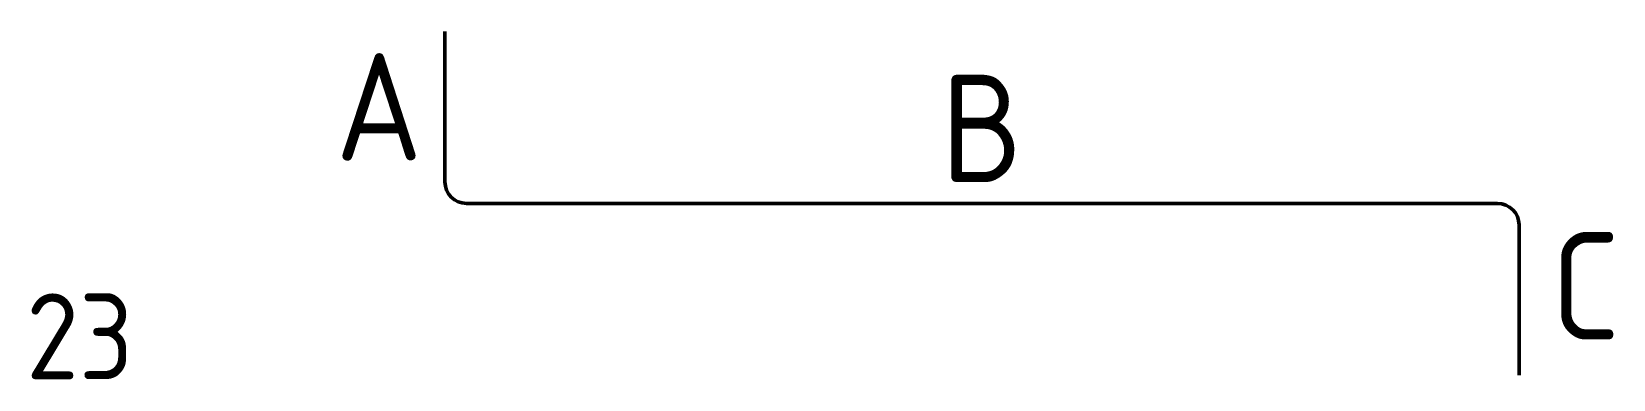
# Model space of a CAD drawing. Extents: x 234219 to 234587, y -42390 to -42309.
import ezdxf
from ezdxf.enums import TextEntityAlignment as Align

# ---------------------------------------------------------------- set-up
doc = ezdxf.new("R2010")
doc.units = 0
doc.layers.add('posedit.mtr.bar', color=7, linetype='Continuous', lineweight=50)
doc.layers.add('posedit.mtr.hidden', color=144, linetype='Continuous', plot=False)
doc.layers.add('posedit.mtr.text', color=3, linetype='Continuous')
doc.styles.add('posedit.ISOCPEUR', font='isocpeur.ttf', dxfattribs={"width": 0.9})

msp = doc.modelspace()

# ---------------------------------------------------------------- linework, layer by layer
at = {"layer": 'posedit.mtr.bar'}
for p, q in [((234314.97, -42344.34), (234314.97, -42309.34)), ((234319.97, -42349.34), (234559.97, -42349.34)), ((234564.97, -42389.34), (234564.97, -42354.34))]:
    msp.add_line(p, q, dxfattribs=at)
for centre, start, end in [((234319.97, -42344.34), 180, 270), ((234559.97, -42354.34), 0, 90)]:
    msp.add_arc(centre, 5, start, end, dxfattribs=at)

# ---------------------------------------------------------------- texts
at = {"layer": 'posedit.mtr.hidden', "color": 144, "style": 'posedit.ISOCPEUR', "width": 0.9}
msp.add_text('23', height=20, dxfattribs=at).set_placement((234217.48, -42390.3))
at = {"layer": 'posedit.mtr.text', "style": 'posedit.ISOCPEUR', "width": 0.9}
msp.add_attdef('A', text='', height=25, dxfattribs=at).set_placement((234309.73, -42326.84), align=Align.MIDDLE_RIGHT)
msp.add_attdef('B', text='', height=25, dxfattribs=at).set_placement((234439.97, -42331.84), align=Align.MIDDLE_CENTER)
msp.add_attdef('C', text='', height=25, dxfattribs=at).set_placement((234572.36, -42368.54), align=Align.MIDDLE_LEFT)

doc.saveas('drawing.dxf')
